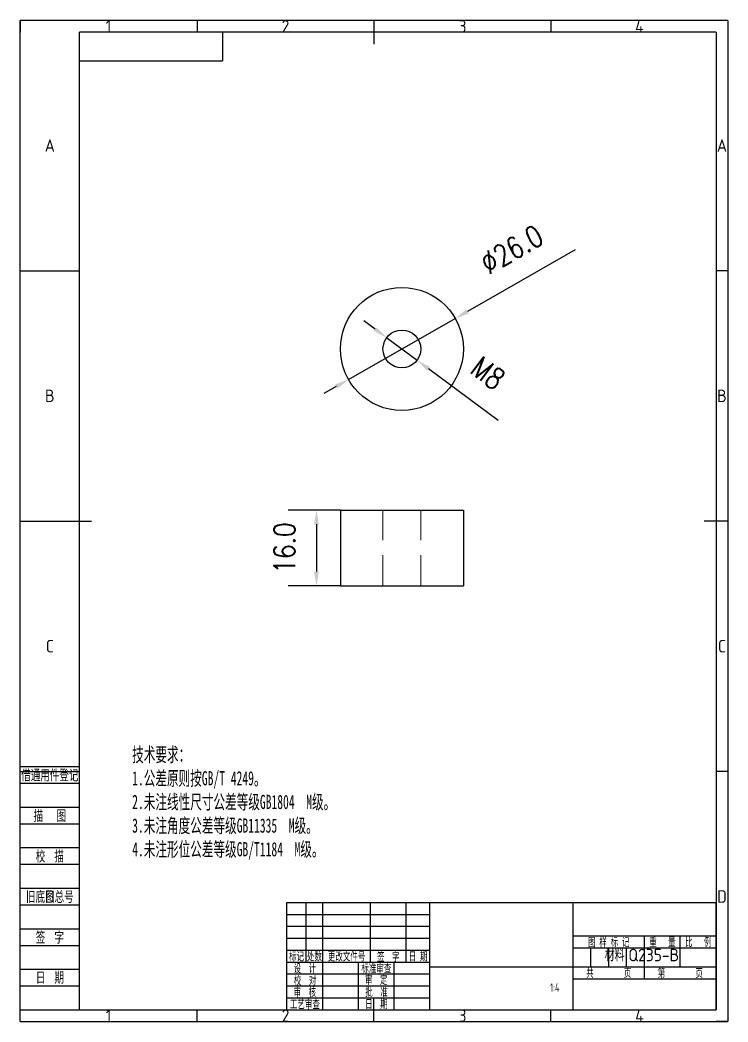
# Model space of a CAD drawing. Header units: millimetres. Extents: x -8604 to -3995, y 3123 to 6155.
# Drawn here: x -5297.5 to -5147.8, y 4678.1 to 4889.9 of the extents above; entities that cross this region are included whole.
import ezdxf
from ezdxf.enums import TextEntityAlignment as Align

# ---------------------------------------------------------------- set-up
doc = ezdxf.new("R2010")
doc.units = ezdxf.units.MM
doc.linetypes.add('HIDDEN', pattern=[9.525, 6.35, -3.175])
doc.layers.get('DEFPOINTS').update_dxf_attribs({"color": 30})
for name, color, linetype in [('1轮廓实线层', 7, 'Continuous'), ('2细线层', 4, 'Continuous'), ('6文字层', 3, 'Continuous'), ('图框层', 7, 'Continuous'), ('标注', 1, 'Continuous')]:
    doc.layers.add(name, color=color, linetype=linetype)
doc.layers.add('画图', color=7, linetype='Continuous', lineweight=25)
doc.layers.add('虚线', color=181, linetype='HIDDEN', lineweight=20)
doc.styles.add('ACISOTS', font='isocp.shx', dxfattribs={"bigfont": 'gbcbig.shx'})
doc.styles.add('PC_TEXTSTYLE', font='isocp.shx', dxfattribs={"width": 0.8, "bigfont": 'hzfs.shx'})
doc.styles.add('TH_GBDIM', font='romans.shx', dxfattribs={"width": 0.8, "bigfont": 'gbcbig.shx'})
doc.styles.add('一比1', font='txt.shx', dxfattribs={"width": 0.6, "height": 3})
doc.dimstyles.new('TH_GBDIM', dxfattribs={"dimscale": 3, "dimtxt": 3.5, "dimasz": 2.5, "dimexe": 2, "dimexo": 0, "dimgap": 1.5, "dimtad": 1, "dimdec": 1, "dimzin": 0, "dimdsep": 46, "dimtxsty": 'TH_GBDIM', "dimcen": 2.5, "dimclrd": 130, "dimclre": 130, "dimclrt": 3, "dimadec": 0, "dimazin": 0, "dimtfac": 0.714286, "dimtdec": 1, "dimtmove": 0, "dimatfit": 3, "dimfxl": 1, "dimtzin": 0, "dimlwd": -1, "dimlwe": -1, "dimarcsym": 0})

# ---------------------------------------------------------------- blocks, each defined once
blk = doc.blocks.new('*D1480')
at = {"color": 130, "transparency": 16777216}
for p, q in [((-5180.06, 4841.34), (-5202.84, 4828.33)), ((-5228.02, 4813.95), (-5205.44, 4826.85)), ((-5230.63, 4812.47), (-5233.23, 4810.98))]:
    blk.add_line(p, q, dxfattribs=at)
for points in [[(-5203.09, 4828.77), (-5202.59, 4827.9), (-5205.44, 4826.85)], [(-5230.88, 4812.9), (-5230.38, 4812.03), (-5228.02, 4813.95)]]:
    blk.add_solid(points, dxfattribs=at)
at = {"layer": 'DEFPOINTS', "color": 0, "transparency": 16777216}
for p in [(-5205.44, 4826.85), (-5228.02, 4813.95)]:
    blk.add_point(p, dxfattribs=at)
at = {"color": 3, "transparency": 16777216, "insert": (-5193.5, 4841.44), "char_height": 4.5, "attachment_point": 5, "rotation": 29.7288, "style": 'TH_GBDIM'}
blk.add_mtext('∅26.0', dxfattribs=at)
blk = doc.blocks.new('*D1481')
at = {"color": 130, "transparency": 16777216}
for p, q in [((-5229.73, 4786.33), (-5240.79, 4786.33)), ((-5234.79, 4783.33), (-5234.79, 4773.33)), ((-5229.73, 4770.33), (-5240.79, 4770.33))]:
    blk.add_line(p, q, dxfattribs=at)
for points in [[(-5235.29, 4783.33), (-5234.29, 4783.33), (-5234.79, 4786.33)], [(-5235.29, 4773.33), (-5234.29, 4773.33), (-5234.79, 4770.33)]]:
    blk.add_solid(points, dxfattribs=at)
at = {"layer": 'DEFPOINTS', "color": 0, "transparency": 16777216}
for p in [(-5229.73, 4786.33), (-5234.79, 4770.33), (-5229.73, 4770.33)]:
    blk.add_point(p, dxfattribs=at)
at = {"color": 3, "transparency": 16777216, "insert": (-5241.54, 4778.33), "char_height": 4.5, "attachment_point": 5, "rotation": 90, "style": 'TH_GBDIM'}
blk.add_mtext('16.0', dxfattribs=at)
blk = doc.blocks.new('*D1482')
at = {"color": 130, "transparency": 16777216}
for p, q in [((-5222.35, 4824.57), (-5224.76, 4826.36)), ((-5219.95, 4822.78), (-5213.52, 4818.02)), ((-5196.38, 4805.3), (-5211.11, 4816.23))]:
    blk.add_line(p, q, dxfattribs=at)
for points in [[(-5222.06, 4824.97), (-5222.65, 4824.17), (-5219.95, 4822.78)], [(-5210.81, 4816.63), (-5211.41, 4815.83), (-5213.52, 4818.02)]]:
    blk.add_solid(points, dxfattribs=at)
at = {"layer": 'DEFPOINTS', "color": 0, "transparency": 16777216}
for p in [(-5219.95, 4822.78), (-5213.52, 4818.02)]:
    blk.add_point(p, dxfattribs=at)
at = {"color": 3, "transparency": 16777216, "insert": (-5198.52, 4815.29), "char_height": 4.5, "attachment_point": 5, "rotation": 323.4182, "style": 'TH_GBDIM'}
blk.add_mtext('M8', dxfattribs=at)
blk = doc.blocks.new('PC_TITLE_BLOCK')
at = {"layer": '1轮廓实线层'}
for p, q in [((-180, 0), (-180, 45)), ((-180, 0), (-180, 45)), ((-180, 45), (0, 45)), ((-172, 20), (-172, 45)), ((-165, 20), (-165, 45)), ((-145, 20), (-145, 45)), ((-130, 20), (-130, 45)), ((-120, 0), (-120, 45)), ((-60, 0), (-60, 45)), ((-60, 31), (0, 31)), ((-30, 13), (-30, 31)), ((-15, 18), (-15, 31)), ((-60, 26), (0, 26)), ((-180, 25), (-120, 25)), ((-180, 20), (-120, 20)), ((-165, 0), (-165, 20)), ((-150, 0), (-150, 20)), ((-135, 0), (-135, 20)), ((-120, 18), (0, 18)), ((-60, 13), (0, 13)), ((-180, 0), (0, 0))]:
    blk.add_line(p, q, dxfattribs=at)
at = {"layer": '2细线层'}
for p, q in [((-180, 40), (-120, 40)), ((-180, 35), (-120, 35)), ((-180, 30), (-120, 30)), ((-180, 15), (-120, 15)), ((-180, 10), (-120, 10)), ((-180, 5), (-120, 5))]:
    blk.add_line(p, q, dxfattribs=at)
at = {"layer": '2细线层', "color": 75}
for p, q in [((-52.5, 18), (-52.5, 26)), ((-45, 18), (-45, 26)), ((-37.5, 18), (-37.5, 26))]:
    blk.add_line(p, q, dxfattribs=at)
at = {"layer": '图框层'}
blk.add_line((0, 0), (0, 45), dxfattribs=at)
at = {"style": 'PC_TEXTSTYLE', "flags": 1}
blk.add_attdef('图纸张数', (0, 0), '', height=5, dxfattribs=at)
at = {"layer": '6文字层', "style": 'PC_TEXTSTYLE', "width": 0.667}
for s, p in [(' 图 样 标 记 ', (-45, 28.5)), (' 重   量 ', (-22.5, 28.5)), (' 比   例 ', (-7.5, 28.5)), ('标记', (-176, 22.5)), ('处数', (-168.5, 22.5)), (' 更改文件号 ', (-155, 22.5)), (' 签  字 ', (-137.51, 22.37)), (' 日 期 ', (-125, 22.5)), (' 设  计 ', (-172.5, 17.5)), ('标准审查', (-142.5, 17.5)), ('共        页', (-45, 15.5)), ('第        页', (-15, 15.5)), (' 校  对 ', (-172.4, 12.37)), (' 审  定 ', (-142.53, 12.68)), (' 审  核 ', (-172.5, 7.5)), ('批  准', (-142.43, 7.6)), ('工艺审查', (-172.5, 2.5)), (' 日  期 ', (-142.5, 2.5))]:
    blk.add_text(s, height=3.5, dxfattribs=at).set_placement(p, align=Align.MIDDLE)
at = {"layer": '6文字层', "style": 'PC_TEXTSTYLE', "flags": 8}
for tag, height, width, p, p2 in [('图样代号', 5, 2.176994, (-56.96, 35.53), (-3.51, 35.53)), ('图样名称', 7, 1.548666, (-116.78, 28.23), (-63.22, 28.23)), ('重量', 3.5, 1.481707, (-28.88, 20.51), (-16.35, 20.51)), ('比例', 3.5, 1.468426, (-13.53, 20.62), (-1.42, 20.62)), ('设计', 3.5, 1.504878, (-163.77, 15.45), (-151.09, 15.45)), ('标准审查', 3.5, 0.732355, (-133.59, 15.31), (-120.98, 15.31)), ('共几页', 3.5, 0.782855, (-49.76, 13.35), (-39.88, 13.35)), ('第几页', 3.5, 0.776067, (-19.69, 13.35), (-9.9, 13.35)), ('校对', 3.5, 1.480507, (-163.77, 10.48), (-151.09, 10.48)), ('审定', 3.5, 1.494807, (-133.8, 10.61), (-121.11, 10.61)), ('审核', 3.5, 1.511058, (-163.87, 5.38), (-151.09, 5.38)), ('批准', 3.5, 1.494711, (-133.7, 5.38), (-121.11, 5.38)), ('企业名称', 5, 2.108963, (-56.33, 3.82), (-4.24, 3.82)), ('工艺审查', 3.5, 0.741847, (-163.87, 0.41), (-151.09, 0.41)), ('日期', 3.5, 1.546165, (-134.08, 0.41), (-121.11, 0.41))]:
    blk.add_attdef(tag, text='', height=height, dxfattribs=dict(at, width=width)).set_placement(p, p2, align=Align.FIT)
at = {"layer": '6文字层', "style": 'PC_TEXTSTYLE', "width": 0.986205, "flags": 8}
blk.add_attdef('产品名称或材料标记', text='', height=5, rotation=0.4655, dxfattribs=at).set_placement((-117.65, 6.59), (-62.48, 7.04), align=Align.FIT)
blk = doc.blocks.new('PC_FJL_BLOCK')
at = {"layer": '2细线层'}
for p, q in [((-25, 102), (0, 102)), ((-25, 95), (0, 95)), ((-25, 85), (0, 85)), ((-25, 78), (0, 78)), ((-25, 68), (0, 68)), ((-25, 61), (0, 61)), ((-25, 51), (0, 51)), ((-25, 44), (0, 44)), ((-25, 34), (0, 34)), ((-25, 27), (0, 27)), ((-25, 17), (0, 17)), ((-25, 10), (0, 10)), ((-25, 0), (0, 0))]:
    blk.add_line(p, q, dxfattribs=at)
at = {"layer": '6文字层', "color": 3, "style": 'PC_TEXTSTYLE'}
for s, width, p in [('借通用件登记', 0.667, (-12.5, 98.5)), ('描   图', 0.6667, (-12.5, 81.5)), ('校  描', 0.667, (-12.5, 64.5)), ('旧底图总号', 0.667, (-12.5, 47.5)), ('签  字', 0.667, (-12.5, 30.5)), ('日  期', 0.667, (-12.49, 13.6))]:
    blk.add_text(s, height=5, dxfattribs=dict(at, width=width)).set_placement(p, align=Align.MIDDLE)
at = {"layer": '6文字层', "style": 'PC_TEXTSTYLE'}
for tag, width, p, p2 in [('借通用件登记', 0.671328, (-23.44, 86.36), (-1.25, 86.36)), ('描图', 2.120922, (-23.44, 69.36), (-1.25, 69.36)), ('校图', 2.149976, (-23.75, 52.06), (-1.25, 52.06)), ('旧底图总号', 0.761452, (-22.84, 35.67), (-1.86, 35.67)), ('签字', 2.026939, (-23.14, 18.37), (-1.56, 18.37)), ('日期', 1.89999, (-22.84, 1.37), (-2.17, 1.37))]:
    blk.add_attdef(tag, text='', height=5, dxfattribs=dict(at, width=width)).set_placement(p, p2, align=Align.FIT)
blk = doc.blocks.new('PC_TYDH_BLOCK')
at = {"layer": '2细线层', "linetype": 'Continuous'}
for p in [(60, 0), (0, -12)]:
    blk.add_line(p, (60, -12), dxfattribs=at)
at = {"layer": '6文字层', "style": 'PC_TEXTSTYLE', "width": 1.815486}
blk.add_attdef('图样代号', text='', height=7, rotation=180, dxfattribs=at).set_placement((58.24, -2.4), (2.35, -2.4), align=Align.FIT)

msp = doc.modelspace()

# ---------------------------------------------------------------- linework, layer by layer
msp.add_circle((-5216.73, 4820.4), 13)
at = {"layer": '6文字层', "ltscale": 7}
for p, q in [((-5297.47, 4678.19), (-5297.47, 4889.87)), ((-5147.79, 4889.87), (-5297.47, 4889.87)), ((-5297.47, 4889.87), (-5297.47, 4887.35)), ((-5260.05, 4889.87), (-5260.05, 4887.35)), ((-5222.63, 4889.87), (-5222.63, 4884.83)), ((-5222.63, 4889.87), (-5222.63, 4887.35)), ((-5185.21, 4889.87), (-5185.21, 4887.35)), ((-5147.79, 4889.87), (-5147.79, 4678.19)), ((-5284.87, 4680.71), (-5284.87, 4887.35)), ((-5150.31, 4887.35), (-5284.87, 4887.35)), ((-5150.31, 4887.35), (-5150.31, 4680.71)), ((-5297.47, 4836.95), (-5284.87, 4836.95)), ((-5147.79, 4836.95), (-5150.31, 4836.95)), ((-5297.47, 4784.03), (-5282.35, 4784.03)), ((-5297.47, 4784.03), (-5284.87, 4784.03)), ((-5147.79, 4784.03), (-5152.83, 4784.03)), ((-5147.79, 4784.03), (-5150.31, 4784.03)), ((-5297.47, 4731.11), (-5284.87, 4731.11)), ((-5147.79, 4731.11), (-5150.31, 4731.11)), ((-5222.63, 4678.19), (-5222.63, 4683.23)), ((-5297.47, 4678.19), (-5297.47, 4680.71)), ((-5284.87, 4680.71), (-5150.31, 4680.71)), ((-5260.05, 4678.19), (-5260.05, 4680.71)), ((-5222.63, 4678.19), (-5222.63, 4680.71)), ((-5185.21, 4678.19), (-5185.21, 4680.71)), ((-5297.47, 4678.19), (-5147.79, 4678.19)), ((-5297.47, 4678.19), (-5284.87, 4678.19)), ((-5147.79, 4678.19), (-5150.31, 4678.19))]:
    msp.add_line(p, q, dxfattribs=at)
at = {"layer": '画图'}
for p, q in [((-5229.73, 4786.33), (-5229.73, 4770.33)), ((-5229.73, 4786.33), (-5203.73, 4786.33)), ((-5203.73, 4786.33), (-5203.73, 4770.33)), ((-5229.73, 4770.33), (-5203.73, 4770.33))]:
    msp.add_line(p, q, dxfattribs=at)
msp.add_circle((-5216.73, 4820.4), 4, dxfattribs=at)
at = {"layer": '虚线'}
for p, q in [((-5220.73, 4786.33), (-5220.73, 4770.33)), ((-5212.73, 4786.33), (-5212.73, 4770.33))]:
    msp.add_line(p, q, dxfattribs=at)

# ---------------------------------------------------------------- block references
at = {"layer": '6文字层', "ltscale": 7, "xscale": 0.504, "yscale": 0.504, "zscale": 0.504}
for name, p in [('PC_TYDH_BLOCK', (-5284.87, 4887.35)), ('PC_FJL_BLOCK', (-5284.87, 4680.71))]:
    msp.add_blockref(name, p, dxfattribs=at)
at = {"layer": '6文字层', "ltscale": 7}
ref = msp.add_blockref('PC_TITLE_BLOCK', (-5150.31, 4680.71), dxfattribs=dict(at, xscale=0.504, yscale=0.504, zscale=0.504))
ref.add_attrib('比例', '1:4', dxfattribs={"height": 1.764, "style": 'PC_TEXTSTYLE', "width": 0.667}).set_placement((-5184.4, 4684.51), align=Align.CENTER)

# ---------------------------------------------------------------- texts
at = {"layer": '6文字层', "ltscale": 7, "style": 'ACISOTS'}
for s, p in [('1', (-5278.76, 4888.61)), ('2', (-5241.34, 4888.61)), ('3', (-5203.92, 4888.61)), ('4', (-5166.5, 4888.61)), ('A', (-5291.17, 4863.41)), ('A', (-5149.05, 4863.41)), ('B', (-5291.17, 4810.49)), ('B', (-5149.05, 4810.49)), ('C', (-5291.17, 4757.57)), ('C', (-5149.05, 4757.57)), ('D', (-5291.17, 4704.65)), ('D', (-5149.05, 4704.65)), ('1', (-5278.76, 4679.45)), ('2', (-5241.34, 4679.45)), ('3', (-5203.92, 4679.45)), ('4', (-5166.5, 4679.45))]:
    msp.add_text(s, height=2.65, dxfattribs=at).set_placement(p, align=Align.MIDDLE)
msp.add_text('材料:Q235-B', height=2.646, dxfattribs=at).set_placement((-5173.86, 4690.95))
at = {"layer": '标注', "insert": (-5273.76, 4736.15), "char_height": 3, "attachment_point": 1, "style": '一比1'}
msp.add_mtext_dynamic_manual_height_columns('{\\fSimSun|b0|i0|c134|p2;技术要求：\\P\\fSimSun|b0|i0|c0|p2;1.\\fSimSun|b0|i0|c134|p2;公差原则按\\fSimSun|b0|i0|c0|p2;GB/T 4249\\fSimSun|b0|i0|c134|p2;。\\P\\fSimSun|b0|i0|c0|p2;2.\\fSimSun|b0|i0|c134|p2;未注线性尺寸公差等级\\fSimSun|b0|i0|c0|p2;GB1804  M\\fSimSun|b0|i0|c134|p2;级。\\P\\fSimSun|b0|i0|c0|p2;3.\\fSimSun|b0|i0|c134|p2;未注角度公差等级\\fSimSun|b0|i0|c0|p2;GB11335  M\\fSimSun|b0|i0|c134|p2;级。\\P\\fSimSun|b0|i0|c0|p2;4.\\fSimSun|b0|i0|c134|p2;未注形位公差等级\\fSimSun|b0|i0|c0|p2;GB/T1184  M\\fSimSun|b0|i0|c134|p2;级。}', width=106.6724, gutter_width=15, heights=[0], dxfattribs=at)

# ---------------------------------------------------------------- dimensions: what is measured, and where the dimension line sits
dim = msp.add_diameter_dim_2p(p1=(-5228.02, 4813.95), p2=(-5205.44, 4826.85), dimstyle='TH_GBDIM', override={"dimtxt": 1.5, "dimasz": 1})
dim.commit()
dim.dimension.update_dxf_attribs({"geometry": '*D1480', "text_midpoint": (-5193.5, 4841.44)})
dim = msp.add_diameter_dim_2p(p1=(-5219.95, 4822.78), p2=(-5213.52, 4818.02), text='M8', dimstyle='TH_GBDIM', override={"dimtxt": 1.5, "dimasz": 1})
dim.commit()
dim.dimension.update_dxf_attribs({"geometry": '*D1482', "text_midpoint": (-5198.52, 4815.29)})
dim = msp.add_linear_dim(base=(-5234.79, 4770.33), p1=(-5229.73, 4786.33), p2=(-5229.73, 4770.33), angle=90, dimstyle='TH_GBDIM', override={"dimtxt": 1.5, "dimasz": 1})
dim.commit()
dim.dimension.update_dxf_attribs({"geometry": '*D1481', "text_midpoint": (-5234.79, 4778.33), "dimtype": 160})

doc.saveas('drawing.dxf')
